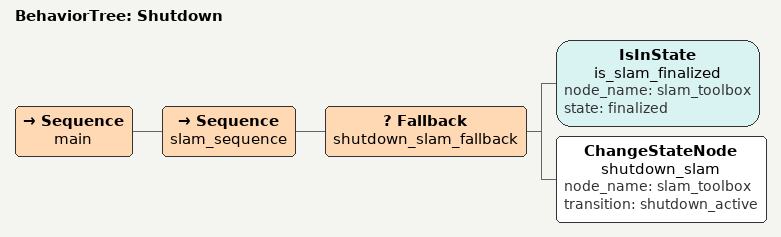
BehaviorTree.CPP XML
<root BTCPP_format="4">
    <BehaviorTree ID="Shutdown">
        <Sequence name="main">

        <Sequence name="slam_sequence">
            <Fallback name="shutdown_slam_fallback">
                <IsInState
                    name="is_slam_finalized"
                    node_name="slam_toolbox"
                    state="finalized"
                />
                <ChangeStateNode
                    name="shutdown_slam"
                    node_name="slam_toolbox"
                    transition="shutdown_active"
                />
            </Fallback>
        </Sequence>

        </Sequence>
    </BehaviorTree>
</root>
